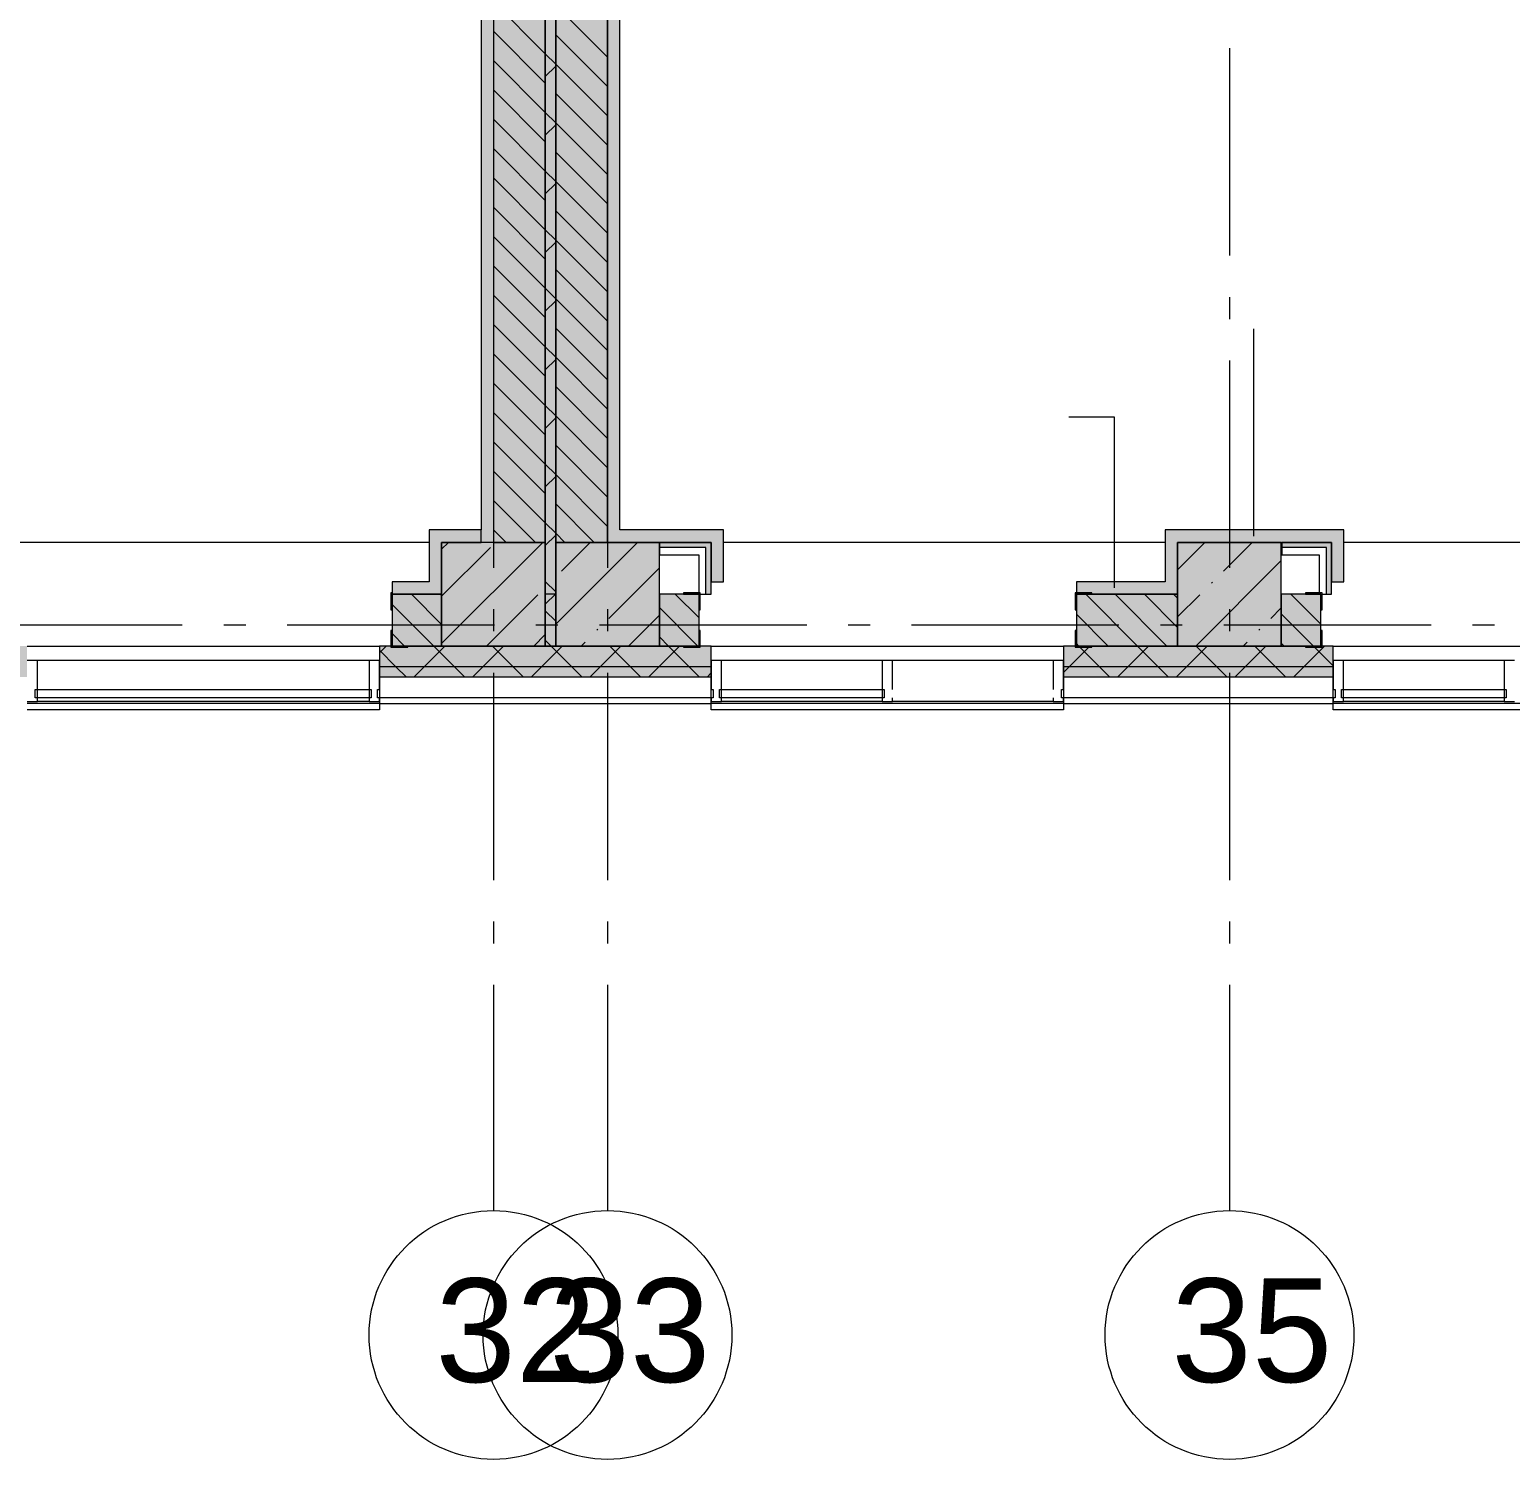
# Model space of a CAD drawing. Header units: millimetres. Extents: x -537608 to 253996, y -217170 to 186033.
# Drawn here: x -323064 to -315921, y -158823 to -151927 of the extents above; entities that cross this region are included whole.
import ezdxf

# ---------------------------------------------------------------- set-up
doc = ezdxf.new("R2010")
doc.units = ezdxf.units.MM
doc.layers.add('PDF _Геометрия', color=7, linetype='Continuous')
doc.layers.add('PDF _Текст', color=7, linetype='Continuous')
doc.layers.add('PDF _Сплошная заливка', color=7, linetype='Continuous', true_color=0xffffff)
doc.styles.add('PDF ArialMT', font='arial.ttf')

msp = doc.modelspace()

# ---------------------------------------------------------------- hatches: boundary and pattern name
at = {"layer": 'PDF _Сплошная заливка', "transparency": 33554559}
for points in [[(-320826.1865, -154399.6335), (-320576.1854, -154399.6335), (-320576.1854, -147399.6327), (-320826.1865, -147399.6327), (-320826.1865, -153981.084)], [(-320276.184, -154399.6335), (-320276.184, -147399.6327), (-320526.1851, -147399.6327), (-320526.1851, -154399.6335), (-320429.9997, -154399.6335)], [(-321076.1876, -154899.6335), (-320576.1854, -154899.6335), (-320576.1854, -154399.6335), (-321076.1876, -154399.6335), (-321076.1876, -154694.3235)], [(-320429.9997, -154899.6335), (-320026.1872, -154899.6335), (-320026.1872, -154399.6335), (-320526.1851, -154399.6335), (-320526.1851, -154899.6335)], [(-317526.1848, -154899.6335), (-317026.1826, -154899.6335), (-317026.1826, -154399.6335), (-317526.1848, -154399.6335), (-317526.1848, -154649.6346)]]:
    msp.add_hatch(color=256, dxfattribs=at).paths.add_polyline_path(points)
at = {"layer": 'PDF _Сплошная заливка', "true_color": 0xff7d7d, "transparency": 33554559}
for points in [[(-320276.184, -154339.6349), (-320216.1855, -154339.6349), (-320216.1855, -147519.6319), (-320276.184, -147519.6319), (-320276.184, -153981.084)], [(-320886.185, -154399.6335), (-320886.185, -154339.6349), (-321136.1861, -154339.6349), (-321136.1861, -154399.6335), (-321076.1876, -154399.6335)], [(-316783.902, -154399.6335), (-316783.902, -154339.6349), (-317586.1833, -154339.6349), (-317586.1833, -154399.6335), (-317056.9225, -154399.6335)], [(-317586.1833, -154649.6346), (-317586.1833, -154589.6339), (-318014.7376, -154589.6339), (-318014.7376, -154649.6346), (-317900.1918, -154649.6346)]]:
    msp.add_hatch(color=11, dxfattribs=at).paths.add_polyline_path(points)
at = {"layer": 'PDF _Сплошная заливка', "true_color": 0x77b143, "transparency": 33554559}
for points in [[(-319801.1863, -154424.6336), (-319776.1861, -154424.6336), (-319776.1861, -154399.6335), (-320026.1872, -154399.6335), (-320026.1872, -154424.6336)], [(-316808.9021, -154424.6336), (-316783.902, -154424.6336), (-316783.902, -154399.6335), (-317023.9004, -154399.6335), (-317023.9004, -154424.6336)]]:
    msp.add_hatch(color=75, dxfattribs=at).paths.add_polyline_path(points)
at = {"layer": 'PDF _Сплошная заливка', "true_color": 0xff7d7d, "transparency": 33554559}
h = msp.add_hatch(color=11, dxfattribs=at)
h.paths.add_polyline_path([(-321136.1861, -154649.6346), (-321136.1861, -154589.6339), (-321314.7393, -154589.6339), (-321314.7393, -154649.6346), (-321273.2691, -154649.6346)], flags=0)
h.paths.add_polyline_path([(-323134.7396, -154649.6346), (-323134.7396, -154589.6339), (-324314.7397, -154589.6339), (-324314.7397, -154649.6346), (-323803.077, -154649.6346)], flags=0)
h.paths.add_polyline_path([(-326134.7399, -154649.6346), (-326134.7399, -154589.6339), (-326356.1885, -154589.6339), (-326356.1885, -154649.6346), (-326332.885, -154649.6346)], flags=0)
at = {"layer": 'PDF _Сплошная заливка', "transparency": 33554559}
h = msp.add_hatch(color=256, dxfattribs=at)
h.paths.add_polyline_path([(-305672.7867, -154899.6335), (-305426.1786, -154899.6335), (-305426.1786, -154649.6346), (-306014.7318, -154649.6346), (-306014.7318, -154899.6335)], flags=0)
h.paths.add_polyline_path([(-307836.179, -154899.6335), (-307836.179, -154649.6346), (-308026.1815, -154649.6346), (-308026.1815, -154899.6335)], flags=0)
h.paths.add_polyline_path([(-311026.1819, -154899.6335), (-310834.7368, -154899.6335), (-310834.7368, -154649.6346), (-311026.1819, -154649.6346), (-311026.1819, -154694.3235)], flags=0)
h.paths.add_polyline_path([(-308624.2293, -154899.6335), (-308526.1794, -154899.6335), (-308526.1794, -154649.6346), (-309014.7322, -154649.6346), (-309014.7322, -154899.6335)], flags=0)
h.paths.add_polyline_path([(-311997.3066, -154899.6335), (-311526.1841, -154899.6335), (-311526.1841, -154649.6346), (-312014.7369, -154649.6346), (-312014.7369, -154899.6335)], flags=0)
h.paths.add_polyline_path([(-313834.7372, -154899.6335), (-313834.7372, -154649.6346), (-315014.7372, -154649.6346), (-315014.7372, -154899.6335), (-314527.1145, -154899.6335)], flags=0)
h.paths.add_polyline_path([(-317526.1848, -154899.6335), (-317526.1848, -154649.6346), (-318014.7376, -154649.6346), (-318014.7376, -154899.6335), (-317900.1918, -154899.6335)], flags=0)
h.paths.add_polyline_path([(-317026.1826, -154899.6335), (-316834.7375, -154899.6335), (-316834.7375, -154649.6346), (-317026.1826, -154649.6346), (-317026.1826, -154694.3235)], flags=0)
h.paths.add_polyline_path([(-321076.1876, -154899.6335), (-321076.1876, -154649.6346), (-321314.7393, -154649.6346), (-321314.7393, -154899.6335), (-321273.2691, -154899.6335)], flags=0)
h.paths.add_polyline_path([(-319834.7379, -154899.6335), (-319834.7379, -154649.6346), (-320026.1872, -154649.6346), (-320026.1872, -154899.6335)], flags=0)
h.paths.add_polyline_path([(-320526.1851, -154899.6335), (-320526.1851, -154649.6346), (-320576.1854, -154649.6346), (-320576.1854, -154899.6335)], flags=0)
h.paths.add_polyline_path([(-324314.7397, -154899.6335), (-323134.7396, -154899.6335), (-323134.7396, -154649.6346), (-324314.7397, -154649.6346), (-324314.7397, -154694.3235)], flags=0)
h.paths.add_polyline_path([(-327076.1883, -154899.6335), (-327076.1883, -154649.6346), (-327314.74, -154649.6346), (-327314.74, -154899.6335), (-327176.1543, -154899.6335)], flags=0)
h.paths.add_polyline_path([(-326576.186, -154899.6335), (-326134.7399, -154899.6335), (-326134.7399, -154649.6346), (-326576.186, -154649.6346), (-326576.186, -154694.3235)], flags=0)
h.paths.add_polyline_path([(-329576.1907, -154899.6335), (-329134.7403, -154899.6335), (-329134.7403, -154649.6346), (-329576.1907, -154649.6346), (-329576.1907, -154694.3235)], flags=0)
h.paths.add_polyline_path([(-332235.7745, -154899.6335), (-332134.7406, -154899.6335), (-332134.7406, -154649.6346), (-333314.7407, -154649.6346), (-333314.7407, -154899.6335), (-333079.0438, -154899.6335)], flags=0)
h.paths.add_polyline_path([(-330314.7403, -154899.6335), (-330076.1887, -154899.6335), (-330076.1887, -154649.6346), (-330314.7403, -154649.6346), (-330314.7403, -154694.3235)], flags=0)
h.paths.add_polyline_path([(-335134.7453, -154899.6335), (-335134.7453, -154649.6346), (-335576.1957, -154649.6346), (-335576.1957, -154899.6335)], flags=0)
h.paths.add_polyline_path([(-336076.1894, -154899.6335), (-336076.1894, -154649.6346), (-336314.7453, -154649.6346), (-336314.7453, -154899.6335)], flags=0)
h.paths.add_polyline_path([(-339076.194, -154899.6335), (-339076.194, -154649.6346), (-339314.75, -154649.6346), (-339314.75, -154899.6335)], flags=0)
h.paths.add_polyline_path([(-338576.1918, -154899.6335), (-338134.7413, -154899.6335), (-338138.6597, -154649.6346), (-338576.1918, -154649.6346), (-338576.1918, -154694.3235)], flags=0)
h.paths.add_polyline_path([(-341134.746, -154899.6335), (-341134.746, -154649.6346), (-342314.746, -154649.6346), (-342314.746, -154899.6335), (-341511.737, -154899.6335)], flags=0)
h.paths.add_polyline_path([(-344134.7507, -154899.6335), (-344134.7507, -154649.6346), (-344576.1925, -154649.6346), (-344576.1925, -154899.6335)], flags=0)
h.paths.add_polyline_path([(-345314.7507, -154899.6335), (-345076.1948, -154899.6335), (-345076.1948, -154649.6346), (-345314.7507, -154649.6346), (-345314.7507, -154694.3235)], flags=0)
h.paths.add_polyline_path([(-348313.6962, -154899.6335), (-348276.2003, -154899.6335), (-348276.2003, -154649.6346), (-348313.6962, -154649.6346), (-348313.6962, -154694.3235)], flags=0)
h.paths.add_polyline_path([(-347576.1972, -154899.6335), (-347134.7467, -154899.6335), (-347134.7467, -154649.6346), (-347576.1972, -154649.6346), (-347576.1972, -154694.3235)], flags=0)
h.paths.add_polyline_path([(-348076.1994, -154899.6335), (-348076.1994, -154649.6346), (-348241.1932, -154649.6346), (-348241.1932, -154899.6335)], flags=0)
h.paths.add_polyline_path([(-349313.7005, -154899.6335), (-349313.7005, -154649.6346), (-352226.2005, -154649.6346), (-352226.2005, -154899.6335), (-349944.4302, -154899.6335)], flags=0)
h = msp.add_hatch(color=256, dxfattribs=at)
h.paths.add_polyline_path([(-306076.1815, -154999.634), (-305426.1786, -154999.634), (-305426.1786, -154899.6335), (-306076.1815, -154899.6335)], flags=0)
h.paths.add_polyline_path([(-308624.2293, -154999.634), (-307776.1804, -154999.634), (-307776.1804, -154899.6335), (-309076.1819, -154899.6335), (-309076.1819, -154999.634)], flags=0)
h.paths.add_polyline_path([(-313776.1811, -154999.634), (-313776.1811, -154899.6335), (-315076.1826, -154899.6335), (-315076.1826, -154999.634), (-314527.1145, -154999.634)], flags=0)
h.paths.add_polyline_path([(-310776.1808, -154999.634), (-310776.1808, -154899.6335), (-312076.1822, -154899.6335), (-312076.1822, -154999.634), (-311154.0372, -154999.634)], flags=0)
h.paths.add_polyline_path([(-316776.1858, -154999.634), (-316776.1858, -154899.6335), (-318076.1829, -154899.6335), (-318076.1829, -154999.634), (-317056.9225, -154999.634)], flags=0)
h.paths.add_polyline_path([(-319776.1861, -154999.634), (-319776.1861, -154899.6335), (-321376.1846, -154899.6335), (-321376.1846, -154999.634), (-320429.9997, -154999.634)], flags=0)
h.paths.add_polyline_path([(-323076.1878, -154999.634), (-323076.1878, -154899.6335), (-324376.1892, -154899.6335), (-324376.1892, -154999.634), (-323803.077, -154999.634)], flags=0)
h.paths.add_polyline_path([(-326332.885, -154999.634), (-326076.1882, -154999.634), (-326076.1882, -154899.6335), (-327376.1896, -154899.6335), (-327376.1896, -154999.634), (-327176.1543, -154999.634)], flags=0)
h.paths.add_polyline_path([(-329076.1885, -154999.634), (-329076.1885, -154899.6335), (-330376.19, -154899.6335), (-330376.19, -154999.634), (-329705.9622, -154999.634)], flags=0)
h.paths.add_polyline_path([(-333079.0438, -154999.634), (-332076.1889, -154999.634), (-332076.1889, -154899.6335), (-333376.1946, -154899.6335), (-333376.1946, -154999.634)], flags=0)
h.paths.add_polyline_path([(-335076.1935, -154999.634), (-335076.1935, -154899.6335), (-336376.1907, -154899.6335), (-336376.1907, -154999.634), (-335608.8518, -154999.634)], flags=0)
h.paths.add_polyline_path([(-338138.6597, -154999.634), (-338076.1896, -154999.634), (-338076.1896, -154899.6335), (-339376.1953, -154899.6335), (-339376.1953, -154999.634), (-338981.929, -154999.634)], flags=0)
h.paths.add_polyline_path([(-341511.737, -154999.634), (-341076.1943, -154999.634), (-341076.1943, -154899.6335), (-342376.1914, -154899.6335), (-342376.1914, -154999.634), (-342355.0063, -154999.634)], flags=0)
h.paths.add_polyline_path([(-344884.8143, -154999.634), (-344076.1989, -154999.634), (-344076.1989, -154899.6335), (-345376.1961, -154899.6335), (-345376.1961, -154999.634), (-345306.449, -154999.634)], flags=0)
h.paths.add_polyline_path([(-347414.6222, -154999.634), (-347076.195, -154999.634), (-347076.195, -154899.6335), (-348376.2007, -154899.6335), (-348376.2007, -154999.634), (-348257.8915, -154999.634)], flags=0)
h.paths.add_polyline_path([(-349944.4302, -154999.634), (-349251.196, -154999.634), (-349251.196, -154899.6335), (-356426.2019, -154899.6335), (-356426.2019, -154999.634), (-351630.9688, -154999.634)], flags=0)
h = msp.add_hatch(color=256, dxfattribs=at)
h.paths.add_polyline_path([(-306076.1815, -155049.6342), (-305326.1782, -155049.6342), (-305326.1782, -154999.634), (-306076.1815, -154999.634)], flags=0)
h.paths.add_polyline_path([(-308624.2293, -155049.6342), (-307776.1804, -155049.6342), (-307776.1804, -154999.634), (-309076.1819, -154999.634), (-309076.1819, -155049.6342)], flags=0)
h.paths.add_polyline_path([(-312076.1822, -155049.6342), (-310776.1808, -155049.6342), (-310776.1808, -154999.634), (-312076.1822, -154999.634)], flags=0)
h.paths.add_polyline_path([(-316776.1858, -155049.6342), (-316776.1858, -154999.634), (-318076.1829, -154999.634), (-318076.1829, -155049.6342), (-317056.9225, -155049.6342)], flags=0)
h.paths.add_polyline_path([(-313776.1811, -155049.6342), (-313776.1811, -154999.634), (-315076.1826, -154999.634), (-315076.1826, -155049.6342), (-314527.1145, -155049.6342)], flags=0)
h.paths.add_polyline_path([(-320429.9997, -155049.6342), (-319776.1861, -155049.6342), (-319776.1861, -154999.634), (-321376.1846, -154999.634), (-321376.1846, -155049.6342), (-321273.2691, -155049.6342)], flags=0)
h.paths.add_polyline_path([(-323076.1878, -155049.6342), (-323076.1878, -154999.634), (-324376.1892, -154999.634), (-324376.1892, -155049.6342), (-323803.077, -155049.6342)], flags=0)
h.paths.add_polyline_path([(-326332.885, -155049.6342), (-326076.1882, -155049.6342), (-326076.1882, -154999.634), (-327376.1896, -154999.634), (-327376.1896, -155049.6342), (-327176.1543, -155049.6342)], flags=0)
h.paths.add_polyline_path([(-330376.19, -155049.6342), (-329076.1885, -155049.6342), (-329076.1885, -154999.634), (-330376.19, -154999.634)], flags=0)
h.paths.add_polyline_path([(-332235.7745, -155049.6342), (-332076.1889, -155049.6342), (-332076.1889, -154999.634), (-333376.1946, -154999.634), (-333376.1946, -155049.6342), (-333079.0438, -155049.6342)], flags=0)
h.paths.add_polyline_path([(-335076.1935, -155049.6342), (-335076.1935, -154999.634), (-336376.1907, -154999.634), (-336376.1907, -155049.6342), (-335608.8518, -155049.6342)], flags=0)
h.paths.add_polyline_path([(-338138.6597, -155049.6342), (-338076.1896, -155049.6342), (-338076.1896, -154999.634), (-339376.1953, -154999.634), (-339376.1953, -155049.6342), (-338981.929, -155049.6342)], flags=0)
h.paths.add_polyline_path([(-341511.737, -155049.6342), (-341076.1943, -155049.6342), (-341076.1943, -154999.634), (-342376.1914, -154999.634), (-342376.1914, -155049.6342), (-342355.0063, -155049.6342)], flags=0)
h.paths.add_polyline_path([(-347414.6222, -155049.6342), (-347076.195, -155049.6342), (-347076.195, -154999.634), (-348376.2007, -154999.634), (-348376.2007, -155049.6342), (-348257.8915, -155049.6342)], flags=0)
h.paths.add_polyline_path([(-345376.1961, -155049.6342), (-344076.1989, -155049.6342), (-344076.1989, -154999.634), (-345376.1961, -154999.634)], flags=0)
h.paths.add_polyline_path([(-349944.4302, -155049.6342), (-349251.196, -155049.6342), (-349251.196, -154999.634), (-356426.2019, -154999.634), (-356426.2019, -155049.6342), (-351630.9688, -155049.6342)], flags=0)

# ---------------------------------------------------------------- linework, layer by layer
at = {"layer": 'PDF _Геометрия', "lineweight": 9}
for p, q in [((-320826.1865, -147409.6331), (-320826.1865, -154399.6335)), ((-320826.1865, -147409.6331), (-320826.1865, -154399.6335)), ((-320576.1854, -154399.6335), (-320576.1854, -147399.6327)), ((-320576.1854, -147399.6327), (-320576.1854, -154899.6335)), ((-320526.1851, -154899.6335), (-320526.1851, -147399.6327)), ((-320526.1851, -147399.6327), (-320526.1851, -154399.6335)), ((-320886.185, -147469.6317), (-320886.185, -154339.6349)), ((-320276.184, -154339.6349), (-320276.184, -147519.6319)), ((-320276.184, -147519.6319), (-320276.184, -154339.6349)), ((-320216.1855, -154339.6349), (-320216.1855, -147579.6326)), ((-320576.1854, -152043.0845), (-320826.1865, -151793.0856)), ((-320276.184, -152060.2436), (-320526.1851, -151810.2425)), ((-320576.1854, -152184.5057), (-320826.1865, -151934.5068)), ((-320276.184, -152201.6648), (-320526.1851, -151951.6636)), ((-320526.1851, -152093.0848), (-320576.1854, -152043.0845)), ((-320576.1854, -152325.929), (-320826.1865, -152075.9279)), ((-320576.1854, -152152.7539), (-320526.1851, -152102.7537)), ((-320276.184, -152343.0859), (-320526.1851, -152093.0848)), ((-320576.1854, -152467.3501), (-320826.1865, -152217.349)), ((-320276.184, -152484.507), (-320526.1851, -152234.5059)), ((-320526.1851, -152375.9292), (-320576.1854, -152325.929)), ((-320576.1854, -152608.7712), (-320826.1865, -152358.7701)), ((-320576.1854, -152435.5962), (-320526.1851, -152385.596)), ((-320276.184, -152625.9282), (-320526.1851, -152375.9292)), ((-320576.1854, -152750.1924), (-320826.1865, -152500.1913)), ((-320276.184, -152767.3493), (-320526.1851, -152517.3504)), ((-320526.1851, -152658.7715), (-320576.1854, -152608.7712)), ((-320576.1854, -152891.6136), (-320826.1865, -152641.6146)), ((-320576.1854, -152718.4385), (-320526.1851, -152668.4383)), ((-320276.184, -152908.7704), (-320526.1851, -152658.7715)), ((-320576.1854, -153033.0347), (-320826.1865, -152783.0357)), ((-320276.184, -153050.1916), (-320526.1851, -152800.1926)), ((-320526.1851, -152941.6138), (-320576.1854, -152891.6136)), ((-320576.1854, -153174.4558), (-320826.1865, -152924.4568)), ((-320576.1854, -153001.2807), (-320526.1851, -152951.2827)), ((-320276.184, -153191.6149), (-320526.1851, -152941.6138)), ((-320576.1854, -153315.8769), (-320826.1865, -153065.878)), ((-320276.184, -153333.036), (-320526.1851, -153083.0349)), ((-320576.1854, -153457.3003), (-320826.1865, -153207.2992)), ((-320526.1851, -153224.456), (-320576.1854, -153174.4558)), ((-320576.1854, -153284.1252), (-320526.1851, -153234.125)), ((-320276.184, -153474.4572), (-320526.1851, -153224.456)), ((-320576.1854, -153598.7214), (-320826.1865, -153348.7203)), ((-320276.184, -153615.8783), (-320526.1851, -153365.8772)), ((-317158.5807, -154369.6342), (-317158.5807, -153369.6341)), ((-320576.1854, -153740.1425), (-320826.1865, -153490.1414)), ((-320526.1851, -153507.3005), (-320576.1854, -153457.3003)), ((-320576.1854, -153566.9674), (-320526.1851, -153516.9672)), ((-320276.184, -153757.2994), (-320526.1851, -153507.3005)), ((-320576.1854, -153881.5636), (-320826.1865, -153631.5626)), ((-320276.184, -153898.7206), (-320526.1851, -153648.7216)), ((-320576.1854, -154022.9848), (-320826.1865, -153772.9859)), ((-320526.1851, -153790.1427), (-320576.1854, -153740.1425)), ((-320576.1854, -153849.8098), (-320526.1851, -153799.8095)), ((-320276.184, -154040.1417), (-320526.1851, -153790.1427)), ((-317830.2552, -153795.4778), (-318051.6909, -153795.4778)), ((-317830.2552, -154619.6353), (-317830.2552, -153795.4778)), ((-320576.1854, -154164.406), (-320826.1865, -153914.407)), ((-320276.184, -154181.5628), (-320526.1851, -153931.5639)), ((-320576.1854, -154305.8271), (-320826.1865, -154055.8281)), ((-320526.1851, -154072.9851), (-320576.1854, -154022.9848)), ((-320576.1854, -154132.652), (-320526.1851, -154082.6539)), ((-320276.184, -154322.9861), (-320526.1851, -154072.9851)), ((-320623.8001, -154399.6335), (-320826.1865, -154197.2493)), ((-320340.9578, -154399.6335), (-320526.1851, -154214.4062)), ((-320886.185, -154339.6349), (-321136.1861, -154339.6349)), ((-321136.1861, -154339.6349), (-321136.1861, -154399.6335)), ((-320886.185, -154399.6335), (-320886.185, -154339.6349)), ((-320765.2234, -154399.6335), (-320826.1865, -154338.6705)), ((-320526.1851, -154355.8273), (-320576.1854, -154305.8271)), ((-320276.184, -154399.6335), (-320276.184, -154339.6349)), ((-320276.184, -154339.6349), (-320276.184, -154399.6335)), ((-319776.1861, -154339.6349), (-320216.1855, -154339.6349)), ((-319716.1876, -154339.6349), (-319776.1861, -154339.6349)), ((-319716.1876, -154589.6339), (-319716.1876, -154339.6349)), ((-316783.902, -154339.6349), (-317586.1833, -154339.6349)), ((-317586.1833, -154339.6349), (-317586.1833, -154399.6335)), ((-316723.8991, -154339.6349), (-316783.902, -154339.6349)), ((-316723.8991, -154589.6339), (-316723.8991, -154339.6349)), ((-321136.1861, -154399.6335), (-321136.1861, -154589.6339)), ((-321076.1876, -154431.9472), (-321043.8717, -154399.6335)), ((-321076.1876, -154888.1454), (-320587.6735, -154399.6335)), ((-320576.1854, -154399.6335), (-321076.1876, -154399.6335)), ((-321076.1876, -154399.6335), (-321076.1876, -154649.6346)), ((-321076.1876, -154649.6346), (-321076.1876, -154399.6335)), ((-321076.1876, -154399.6335), (-320886.185, -154399.6335)), ((-320826.1865, -154399.6335), (-320886.185, -154399.6335)), ((-320826.1865, -154399.6335), (-320576.1854, -154399.6335)), ((-320576.1854, -154415.4965), (-320526.1851, -154365.4963)), ((-320576.1854, -154649.6346), (-320576.1854, -154399.6335)), ((-320482.3812, -154399.6335), (-320526.1851, -154355.8273)), ((-320526.1851, -154794.3411), (-320131.4797, -154399.6335)), ((-320026.1872, -154399.6335), (-320526.1851, -154399.6335)), ((-320526.1851, -154399.6335), (-320526.1851, -154649.6346)), ((-320526.1851, -154399.6335), (-320276.184, -154399.6335)), ((-320498.6316, -154538.6907), (-320359.5766, -154399.6335)), ((-320276.184, -154399.6335), (-319776.1861, -154399.6335)), ((-320026.1872, -154649.6346), (-320026.1872, -154399.6335)), ((-319776.1861, -154399.6335), (-320026.1872, -154399.6335)), ((-320026.1872, -154399.6335), (-320026.1872, -154424.6336)), ((-319776.1861, -154399.6335), (-319776.1861, -154589.6339)), ((-319776.1861, -154424.6336), (-319776.1861, -154399.6335)), ((-317586.1833, -154399.6335), (-317586.1833, -154589.6339)), ((-317526.1848, -154531.5235), (-317394.2948, -154399.6335)), ((-317026.1826, -154399.6335), (-317526.1848, -154399.6335)), ((-317526.1848, -154399.6335), (-317526.1848, -154649.6346)), ((-317526.1848, -154649.6346), (-317526.1848, -154399.6335)), ((-317526.1848, -154399.6335), (-316783.902, -154399.6335)), ((-317305.2529, -154538.6907), (-317166.1978, -154399.6335)), ((-317026.1826, -154649.6346), (-317026.1826, -154399.6335)), ((-316783.902, -154399.6335), (-317023.9004, -154399.6335)), ((-317023.9004, -154399.6335), (-317023.9004, -154424.6336)), ((-316783.902, -154399.6335), (-316783.902, -154589.6339)), ((-316783.902, -154424.6336), (-316783.902, -154399.6335)), ((-321076.1876, -154660.0462), (-320840.7792, -154424.6401)), ((-320026.1872, -154424.6336), (-320026.1872, -154459.6342)), ((-319801.1863, -154424.6336), (-320026.1872, -154424.6336)), ((-320026.1872, -154459.6342), (-319836.1847, -154459.6342)), ((-319836.1847, -154459.6342), (-319836.1847, -154649.6346)), ((-319801.1863, -154459.6342), (-319801.1863, -154424.6336)), ((-319801.1863, -154649.6346), (-319801.1863, -154459.6342)), ((-319776.1861, -154459.6342), (-319776.1861, -154424.6336)), ((-319776.1861, -154649.6346), (-319776.1861, -154459.6342)), ((-317438.0988, -154899.6335), (-317026.1826, -154487.7216)), ((-317023.9004, -154424.6336), (-317023.9004, -154459.6342)), ((-316808.9021, -154424.6336), (-317023.9004, -154424.6336)), ((-317023.9004, -154459.6342), (-316843.9005, -154459.6342)), ((-316843.9005, -154459.6342), (-316843.9005, -154649.6346)), ((-316808.9021, -154459.6342), (-316808.9021, -154424.6336)), ((-316808.9021, -154649.6346), (-316808.9021, -154459.6342)), ((-316783.902, -154459.6342), (-316783.902, -154424.6336)), ((-316783.902, -154649.6346), (-316783.902, -154459.6342)), ((-320270.5347, -154766.7898), (-320026.1872, -154522.4401)), ((-321136.1861, -154589.6339), (-321314.7393, -154589.6339)), ((-321314.7393, -154589.6339), (-321314.7393, -154643.6343)), ((-320526.1851, -154638.6718), (-320576.1854, -154588.6715)), ((-319776.1861, -154589.6339), (-319716.1876, -154589.6339)), ((-317586.1833, -154589.6339), (-318014.7376, -154589.6339)), ((-318014.7376, -154589.6339), (-318014.7376, -154649.6346)), ((-317362.276, -154595.7139), (-317357.5352, -154590.973)), ((-316783.902, -154589.6339), (-316723.8991, -154589.6339)), ((-321314.7393, -154643.6343), (-321314.7393, -154649.6346)), ((-321136.1861, -154649.6346), (-321314.7393, -154649.6346)), ((-321314.7393, -154649.6346), (-321314.7393, -154899.6335)), ((-321314.7393, -154649.6346), (-321136.1861, -154649.6346)), ((-321113.7524, -154899.6335), (-321314.7393, -154698.6466)), ((-321076.1876, -154795.7772), (-321222.3301, -154649.6346)), ((-321076.1876, -154649.6346), (-321136.1861, -154649.6346)), ((-321136.1861, -154649.6346), (-321076.1876, -154649.6346)), ((-321076.1876, -154654.356), (-321080.9068, -154649.6346)), ((-321076.1876, -154899.6335), (-321076.1876, -154649.6346)), ((-321076.1876, -154649.6346), (-321076.1876, -154899.6335)), ((-320859.5788, -154899.6335), (-320612.6823, -154652.7392)), ((-320576.1854, -154698.3387), (-320526.1851, -154648.3385)), ((-320526.1851, -154649.6346), (-320576.1854, -154649.6346)), ((-320576.1854, -154649.6346), (-320576.1854, -154899.6335)), ((-320576.1854, -154899.6335), (-320576.1854, -154649.6346)), ((-320526.1851, -154899.6335), (-320526.1851, -154649.6346)), ((-320526.1851, -154649.6346), (-320526.1851, -154899.6335)), ((-319834.7379, -154649.6346), (-320026.1872, -154649.6346)), ((-320026.1872, -154649.6346), (-320026.1872, -154899.6335)), ((-320026.1872, -154899.6335), (-320026.1872, -154649.6346)), ((-319834.7379, -154764.4323), (-319949.5377, -154649.6346)), ((-319836.1847, -154649.6346), (-319801.1863, -154649.6346)), ((-319834.7379, -154899.6335), (-319834.7379, -154649.6346)), ((-319801.1863, -154649.6346), (-319776.1861, -154649.6346)), ((-317586.1833, -154649.6346), (-318014.7376, -154649.6346)), ((-318014.7376, -154649.6346), (-318014.7376, -154899.6335)), ((-318014.7376, -154649.6346), (-317586.1833, -154649.6346)), ((-317719.6364, -154899.6335), (-317969.6375, -154649.6346)), ((-317578.2174, -154899.6335), (-317828.2142, -154649.6346)), ((-317526.1848, -154810.2428), (-317686.7952, -154649.6346)), ((-317526.1848, -154649.6346), (-317586.1833, -154649.6346)), ((-317586.1833, -154649.6346), (-317526.1848, -154649.6346)), ((-317526.1848, -154668.8217), (-317545.3719, -154649.6346)), ((-317526.1848, -154899.6335), (-317526.1848, -154649.6346)), ((-317526.1848, -154649.6346), (-317526.1848, -154899.6335)), ((-317526.1848, -154759.6226), (-317419.3035, -154652.7392)), ((-316834.7375, -154649.6346), (-317026.1826, -154649.6346)), ((-317026.1826, -154649.6346), (-317026.1826, -154899.6335)), ((-317026.1826, -154899.6335), (-317026.1826, -154649.6346)), ((-316834.7375, -154794.5844), (-316979.6873, -154649.6346)), ((-316843.9005, -154649.6346), (-316808.9021, -154649.6346)), ((-316834.7375, -154653.1633), (-316838.2641, -154649.6346)), ((-316834.7375, -154899.6335), (-316834.7375, -154649.6346)), ((-316808.9021, -154649.6346), (-316783.902, -154649.6346)), ((-320526.1851, -154780.0929), (-320576.1854, -154730.0927)), ((-320175.2793, -154899.6335), (-320026.1872, -154750.5393)), ((-319840.96, -154899.6335), (-320026.1872, -154714.4063)), ((-317861.0597, -154899.6335), (-318014.7376, -154745.9556)), ((-317077.1516, -154766.7898), (-317026.1826, -154715.8207)), ((-316871.1096, -154899.6335), (-317026.1826, -154744.5583)), ((-321255.1713, -154899.6335), (-321314.7393, -154840.0677)), ((-320631.4776, -154899.6335), (-320576.1854, -154844.3414)), ((-320327.5579, -154823.813), (-320322.8171, -154819.0721)), ((-317134.1791, -154823.813), (-317129.4383, -154819.0721)), ((-321376.1846, -154932.6534), (-321343.1669, -154899.6335)), ((-319776.1861, -154899.6335), (-321376.1846, -154899.6335)), ((-321376.1846, -154899.6335), (-321376.1846, -154999.634)), ((-321296.5941, -154999.634), (-321376.1846, -154920.0414)), ((-321314.7393, -154899.6335), (-321076.1876, -154899.6335)), ((-321160.3251, -154999.634), (-321060.3246, -154899.6335)), ((-321013.7519, -154999.634), (-321113.7524, -154899.6335)), ((-321076.1876, -154899.6335), (-320576.1854, -154899.6335)), ((-320877.4828, -154999.634), (-320777.4823, -154899.6335)), ((-320730.9096, -154999.634), (-320830.9057, -154899.6335)), ((-320594.6405, -154999.634), (-320494.6401, -154899.6335)), ((-320548.0635, -154899.6335), (-320576.1854, -154871.5138)), ((-320576.1854, -154871.5138), (-320548.0635, -154899.6335)), ((-320576.1854, -154899.6335), (-320526.1851, -154899.6335)), ((-320576.1854, -154899.6335), (-320526.1851, -154899.6335)), ((-320448.0631, -154999.634), (-320548.0635, -154899.6335)), ((-320526.1851, -154899.6335), (-320026.1872, -154899.6335)), ((-320403.3806, -154899.6335), (-320384.581, -154880.8383)), ((-320311.7939, -154999.634), (-320211.7977, -154899.6335)), ((-320165.2207, -154999.634), (-320265.2212, -154899.6335)), ((-320028.9517, -154999.634), (-319928.9512, -154899.6335)), ((-319982.3789, -154899.6335), (-320026.1872, -154855.8274)), ((-320026.1872, -154899.6335), (-319834.7379, -154899.6335)), ((-319882.3785, -154999.634), (-319982.3789, -154899.6335)), ((-319776.1861, -154999.634), (-319776.1861, -154899.6335)), ((-316776.1858, -154899.6335), (-318076.1829, -154899.6335)), ((-318076.1829, -154899.6335), (-318076.1829, -154999.634)), ((-318049.0514, -154999.634), (-317949.0553, -154899.6335)), ((-318002.4787, -154899.6335), (-318014.7376, -154887.3768)), ((-318014.7376, -154899.6335), (-317526.1848, -154899.6335)), ((-317902.4782, -154999.634), (-318002.4787, -154899.6335)), ((-317766.2091, -154999.634), (-317666.2087, -154899.6335)), ((-317619.6359, -154999.634), (-317719.6364, -154899.6335)), ((-317526.1848, -154899.6335), (-317026.1826, -154899.6335)), ((-317483.3668, -154999.634), (-317383.3664, -154899.6335)), ((-317336.7937, -154999.634), (-317436.7941, -154899.6335)), ((-317209.9976, -154899.6335), (-317191.2022, -154880.8383)), ((-317200.5245, -154999.634), (-317100.5241, -154899.6335)), ((-317053.9514, -154999.634), (-317153.9518, -154899.6335)), ((-317012.5286, -154899.6335), (-317026.1826, -154885.9795)), ((-317026.1826, -154899.6335), (-316834.7375, -154899.6335)), ((-316917.6823, -154999.634), (-316817.6819, -154899.6335)), ((-316776.1858, -154994.5573), (-316871.1096, -154899.6335)), ((-316776.1858, -154999.634), (-316776.1858, -154899.6335)), ((-323026.1876, -154969.6347), (-323076.1878, -154969.6347)), ((-323026.1876, -155109.6349), (-323026.1876, -154969.6347)), ((-321426.1849, -154969.6347), (-323026.1876, -154969.6347)), ((-321376.1846, -154969.6347), (-321426.1849, -154969.6347)), ((-321426.1849, -154969.6347), (-321426.1849, -155109.6349)), ((-321376.1846, -155109.6349), (-321376.1846, -154969.6347)), ((-319726.1859, -154969.6347), (-319776.1861, -154969.6347)), ((-319776.1861, -154969.6347), (-319776.1861, -155109.6349)), ((-318951.1868, -154969.6347), (-319726.1859, -154969.6347)), ((-319726.1859, -155109.6349), (-319726.1859, -154969.6347)), ((-318901.1866, -154969.6347), (-318951.1868, -154969.6347)), ((-318951.1868, -154969.6347), (-318951.1868, -155109.6349)), ((-318126.1831, -154969.6347), (-318901.1866, -154969.6347)), ((-318901.1866, -155109.6349), (-318901.1866, -154969.6347)), ((-318076.1829, -154969.6347), (-318126.1831, -154969.6347)), ((-318126.1831, -154969.6347), (-318126.1831, -155109.6349)), ((-318076.1829, -155109.6349), (-318076.1829, -154969.6347)), ((-316726.1856, -154969.6347), (-316776.1858, -154969.6347)), ((-316776.1858, -154969.6347), (-316776.1858, -155109.6349)), ((-315951.1821, -154969.6347), (-316726.1856, -154969.6347)), ((-316726.1856, -155109.6349), (-316726.1856, -154969.6347)), ((-315901.1862, -154969.6347), (-315951.1821, -154969.6347)), ((-315951.1821, -154969.6347), (-315951.1821, -155109.6349)), ((-321376.1846, -154999.634), (-321376.1846, -155049.6342)), ((-319776.1861, -154999.634), (-321376.1846, -154999.634)), ((-321376.1846, -155049.6342), (-321376.1846, -155149.6346)), ((-319776.1861, -155049.6342), (-321376.1846, -155049.6342)), ((-321246.5939, -155049.6342), (-321296.5941, -154999.634)), ((-321210.3253, -155049.6342), (-321160.3251, -154999.634)), ((-320963.7517, -155049.6342), (-321013.7519, -154999.634)), ((-320927.483, -155049.6342), (-320877.4828, -154999.634)), ((-320680.9094, -155049.6342), (-320730.9096, -154999.634)), ((-320644.6407, -155049.6342), (-320594.6405, -154999.634)), ((-320398.0628, -155049.6342), (-320448.0631, -154999.634)), ((-320361.7941, -155049.6342), (-320311.7939, -154999.634)), ((-320115.2205, -155049.6342), (-320165.2207, -154999.634)), ((-320078.9519, -155049.6342), (-320028.9517, -154999.634)), ((-319832.3783, -155049.6342), (-319882.3785, -154999.634)), ((-319796.1096, -155049.6342), (-319776.1861, -155029.7108)), ((-319776.1861, -155049.6342), (-319776.1861, -154999.634)), ((-319776.1861, -155149.6346), (-319776.1861, -155049.6342)), ((-318076.1829, -155026.7655), (-318049.0514, -154999.634)), ((-318076.1829, -154999.634), (-318076.1829, -155049.6342)), ((-316776.1858, -154999.634), (-318076.1829, -154999.634)), ((-318076.1829, -155049.6342), (-318076.1829, -155149.6346)), ((-316776.1858, -155049.6342), (-318076.1829, -155049.6342)), ((-317852.478, -155049.6342), (-317902.4782, -154999.634)), ((-317816.2093, -155049.6342), (-317766.2091, -154999.634)), ((-317569.6357, -155049.6342), (-317619.6359, -154999.634)), ((-317533.3671, -155049.6342), (-317483.3668, -154999.634)), ((-317286.7935, -155049.6342), (-317336.7937, -154999.634)), ((-317250.5248, -155049.6342), (-317200.5245, -154999.634)), ((-317003.9512, -155049.6342), (-317053.9514, -154999.634)), ((-316967.6825, -155049.6342), (-316917.6823, -154999.634)), ((-316776.1858, -155049.6342), (-316776.1858, -154999.634)), ((-316776.1858, -155149.6346), (-316776.1858, -155049.6342)), ((-323036.1859, -155149.6346), (-323036.1859, -155109.6349)), ((-323036.1859, -155109.6349), (-323026.1876, -155109.6349)), ((-323026.1876, -155149.6346), (-323026.1876, -155109.6349)), ((-323026.1876, -155109.6349), (-321426.1849, -155109.6349)), ((-321426.1849, -155109.6349), (-321416.1865, -155109.6349)), ((-321426.1849, -155109.6349), (-321426.1849, -155149.6346)), ((-321416.1865, -155109.6349), (-321416.1865, -155149.6346)), ((-321386.1872, -155149.6346), (-321386.1872, -155109.6349)), ((-321386.1872, -155109.6349), (-321376.1846, -155109.6349)), ((-319776.1861, -155109.6349), (-319766.1835, -155109.6349)), ((-319766.1835, -155109.6349), (-319766.1835, -155149.6346)), ((-319736.1842, -155149.6346), (-319736.1842, -155109.6349)), ((-319736.1842, -155109.6349), (-319726.1859, -155109.6349)), ((-319726.1859, -155149.6346), (-319726.1859, -155109.6349)), ((-319726.1859, -155109.6349), (-318951.1868, -155109.6349)), ((-318951.1868, -155109.6349), (-318951.1868, -155149.6346)), ((-318951.1868, -155109.6349), (-318941.1841, -155109.6349)), ((-318941.1841, -155109.6349), (-318941.1841, -155149.6346)), ((-318086.1856, -155149.6346), (-318086.1856, -155109.6349)), ((-318086.1856, -155109.6349), (-318076.1829, -155109.6349)), ((-316776.1858, -155109.6349), (-316766.1831, -155109.6349)), ((-316766.1831, -155109.6349), (-316766.1831, -155149.6346)), ((-316736.1839, -155149.6346), (-316736.1839, -155109.6349)), ((-316736.1839, -155109.6349), (-316726.1856, -155109.6349)), ((-316726.1856, -155149.6346), (-316726.1856, -155109.6349)), ((-316726.1856, -155109.6349), (-315951.1821, -155109.6349)), ((-315951.1821, -155109.6349), (-315951.1821, -155149.6346)), ((-315951.1821, -155109.6349), (-315941.1838, -155109.6349)), ((-315941.1838, -155109.6349), (-315941.1838, -155149.6346)), ((-323076.1878, -155166.6344), (-323026.1876, -155166.6344)), ((-321376.1846, -155176.6348), (-323076.1878, -155176.6348)), ((-323026.1876, -155149.6346), (-323036.1859, -155149.6346)), ((-323026.1876, -155166.6344), (-323026.1876, -155149.6346)), ((-321426.1849, -155149.6346), (-323026.1876, -155149.6346)), ((-321426.1849, -155166.6344), (-323026.1876, -155166.6344)), ((-321416.1865, -155149.6346), (-321426.1849, -155149.6346)), ((-321426.1849, -155149.6346), (-321426.1849, -155166.6344)), ((-321426.1849, -155166.6344), (-321376.1846, -155166.6344)), ((-321376.1846, -155149.6346), (-321386.1872, -155149.6346)), ((-321376.1846, -155166.6344), (-321376.1846, -155149.6346)), ((-321376.1846, -155149.6346), (-321376.1846, -155176.6348)), ((-319776.1861, -155149.6346), (-321376.1846, -155149.6346)), ((-321376.1846, -155176.6348), (-319776.1861, -155176.6348)), ((-319766.1835, -155149.6346), (-319776.1861, -155149.6346)), ((-319776.1861, -155149.6346), (-319776.1861, -155166.6344)), ((-319776.1861, -155176.6348), (-319776.1861, -155149.6346)), ((-319776.1861, -155166.6344), (-319726.1859, -155166.6344)), ((-318076.1829, -155176.6348), (-319776.1861, -155176.6348)), ((-319726.1859, -155149.6346), (-319736.1842, -155149.6346)), ((-318951.1868, -155149.6346), (-319726.1859, -155149.6346)), ((-319726.1859, -155166.6344), (-319726.1859, -155149.6346)), ((-318951.1868, -155166.6344), (-319726.1859, -155166.6344)), ((-318941.1841, -155149.6346), (-318951.1868, -155149.6346)), ((-318951.1868, -155149.6346), (-318951.1868, -155166.6344)), ((-318951.1868, -155166.6344), (-318901.1866, -155166.6344)), ((-318901.1866, -155166.6344), (-318901.1866, -155149.6346)), ((-318126.1831, -155166.6344), (-318901.1866, -155166.6344)), ((-318126.1831, -155149.6346), (-318126.1831, -155166.6344)), ((-318126.1831, -155166.6344), (-318076.1829, -155166.6344)), ((-318076.1829, -155149.6346), (-318086.1856, -155149.6346)), ((-318076.1829, -155166.6344), (-318076.1829, -155149.6346)), ((-318076.1829, -155149.6346), (-318076.1829, -155176.6348)), ((-316776.1858, -155149.6346), (-318076.1829, -155149.6346)), ((-318076.1829, -155176.6348), (-316776.1858, -155176.6348)), ((-316766.1831, -155149.6346), (-316776.1858, -155149.6346)), ((-316776.1858, -155149.6346), (-316776.1858, -155166.6344)), ((-316776.1858, -155176.6348), (-316776.1858, -155149.6346)), ((-316776.1858, -155166.6344), (-316726.1856, -155166.6344)), ((-315076.1826, -155176.6348), (-316776.1858, -155176.6348)), ((-316726.1856, -155149.6346), (-316736.1839, -155149.6346)), ((-315951.1821, -155149.6346), (-316726.1856, -155149.6346)), ((-316726.1856, -155166.6344), (-316726.1856, -155149.6346)), ((-315951.1821, -155166.6344), (-316726.1856, -155166.6344)), ((-315941.1838, -155149.6346), (-315951.1821, -155149.6346)), ((-315951.1821, -155149.6346), (-315951.1821, -155166.6344)), ((-315951.1821, -155166.6344), (-315901.1862, -155166.6344))]:
    msp.add_line(p, q, dxfattribs=at)
at = {"layer": 'PDF _Геометрия', "color": 253, "lineweight": 9, "true_color": 0xaaaaaa}
for p, q in [((-320826.1865, -152016.6333), (-320826.1865, -153016.6335)), ((-320276.184, -152016.6333), (-320276.184, -153016.6335)), ((-317276.1837, -152016.6333), (-317276.1837, -153016.6335)), ((-320826.1865, -153216.6322), (-320826.1865, -153322.4672)), ((-320276.184, -153216.6322), (-320276.184, -153322.4672)), ((-317276.1837, -153216.6322), (-317276.1837, -153322.4672)), ((-320826.1865, -153522.4659), (-320826.1865, -154522.466)), ((-320276.184, -153522.4659), (-320276.184, -154522.466)), ((-317276.1837, -153522.4659), (-317276.1837, -154522.466)), ((-321314.7393, -154649.6346), (-321314.7393, -154643.6343)), ((-320826.1865, -154722.4669), (-320826.1865, -154828.2997)), ((-320276.184, -154722.4669), (-320276.184, -154828.2997)), ((-317276.1837, -154722.4669), (-317276.1837, -154828.2997)), ((-322327.1146, -154799.6352), (-323327.119, -154799.6352)), ((-322021.283, -154799.6352), (-322127.118, -154799.6352)), ((-320821.2821, -154799.6352), (-321821.2821, -154799.6352)), ((-320515.4505, -154799.6352), (-320621.2812, -154799.6352)), ((-319315.4495, -154799.6352), (-320315.4497, -154799.6352)), ((-319009.6137, -154799.6352), (-319115.4486, -154799.6352)), ((-317809.617, -154799.6352), (-318809.6171, -154799.6352)), ((-317503.7811, -154799.6352), (-317609.6161, -154799.6352)), ((-316303.7802, -154799.6352), (-317303.7803, -154799.6352)), ((-315997.9486, -154799.6352), (-316103.7793, -154799.6352)), ((-320826.1865, -155028.3006), (-320826.1865, -156028.3007)), ((-320276.184, -155028.3006), (-320276.184, -156028.3007)), ((-317276.1837, -155028.3006), (-317276.1837, -156028.3007)), ((-321376.1846, -155176.6348), (-321376.1846, -155207.6353)), ((-319776.1861, -155207.6353), (-319776.1861, -155176.6348)), ((-318076.1829, -155176.6348), (-318076.1829, -155207.6353)), ((-316776.1858, -155207.6353), (-316776.1858, -155176.6348)), ((-321376.1846, -155207.6353), (-323076.1878, -155207.6353)), ((-318076.1829, -155207.6353), (-319776.1861, -155207.6353)), ((-315076.1826, -155207.6353), (-316776.1858, -155207.6353)), ((-320826.1865, -156228.3016), (-320826.1865, -156334.1344)), ((-320276.184, -156228.3016), (-320276.184, -156334.1344)), ((-317276.1837, -156228.3016), (-317276.1837, -156334.1344)), ((-320826.1865, -156534.1352), (-320826.1865, -157622.7144)), ((-320276.184, -156534.1352), (-320276.184, -157622.7144)), ((-317276.1837, -156534.1352), (-317276.1837, -157622.7144))]:
    msp.add_line(p, q, dxfattribs=at)
at = {"layer": 'PDF _Геометрия', "color": 9, "lineweight": 9, "true_color": 0xc0c0c0}
for p, q in [((-321136.1861, -154399.6335), (-326296.19, -154399.6335)), ((-317586.1833, -154399.6335), (-319716.1876, -154399.6335)), ((-311586.1826, -154399.6335), (-316723.8991, -154399.6335)), ((-323076.1878, -154899.6335), (-321376.1846, -154899.6335)), ((-319776.1861, -154899.6335), (-318076.1829, -154899.6335)), ((-316776.1858, -154899.6335), (-315076.1826, -154899.6335))]:
    msp.add_line(p, q, dxfattribs=at)
at = {"layer": 'PDF _Геометрия', "color": 253, "lineweight": 20, "true_color": 0xaaaaaa}
for p, q in [((-321314.7393, -154643.6343), (-321320.7374, -154643.6343)), ((-321320.7374, -154643.6343), (-321320.7374, -154724.6349)), ((-321314.7393, -154724.6349), (-321314.7393, -154649.6346)), ((-319828.7398, -154643.6343), (-319909.7382, -154643.6343)), ((-319909.7382, -154643.6343), (-319909.7382, -154649.6346)), ((-319909.7382, -154649.6346), (-319834.7379, -154649.6346)), ((-319834.7379, -154649.6346), (-319834.7379, -154724.6349)), ((-319828.7398, -154724.6349), (-319828.7398, -154643.6343)), ((-317939.7373, -154643.6343), (-318020.7357, -154643.6343)), ((-318020.7357, -154643.6343), (-318020.7357, -154724.6349)), ((-318014.7376, -154724.6349), (-318014.7376, -154649.6346)), ((-318014.7376, -154649.6346), (-317939.7373, -154649.6346)), ((-317939.7373, -154649.6346), (-317939.7373, -154643.6343)), ((-316828.7351, -154643.6343), (-316909.7379, -154643.6343)), ((-316909.7379, -154643.6343), (-316909.7379, -154649.6346)), ((-316909.7379, -154649.6346), (-316834.7375, -154649.6346)), ((-316834.7375, -154649.6346), (-316834.7375, -154724.6349)), ((-316828.7351, -154724.6349), (-316828.7351, -154643.6343)), ((-321320.7374, -154724.6349), (-321314.7393, -154724.6349)), ((-319834.7379, -154724.6349), (-319828.7398, -154724.6349)), ((-318020.7357, -154724.6349), (-318014.7376, -154724.6349)), ((-316834.7375, -154724.6349), (-316828.7351, -154724.6349)), ((-321314.7393, -154824.6353), (-321320.7374, -154824.6353)), ((-321320.7374, -154824.6353), (-321320.7374, -154905.6339)), ((-321314.7393, -154899.6335), (-321314.7393, -154824.6353)), ((-319828.7398, -154824.6353), (-319834.7379, -154824.6353)), ((-319834.7379, -154824.6353), (-319834.7379, -154899.6335)), ((-319828.7398, -154905.6339), (-319828.7398, -154824.6353)), ((-318014.7376, -154824.6353), (-318020.7357, -154824.6353)), ((-318020.7357, -154824.6353), (-318020.7357, -154905.6339)), ((-318014.7376, -154899.6335), (-318014.7376, -154824.6353)), ((-316828.7351, -154824.6353), (-316834.7375, -154824.6353)), ((-316834.7375, -154824.6353), (-316834.7375, -154899.6335)), ((-316828.7351, -154905.6339), (-316828.7351, -154824.6353)), ((-321320.7374, -154905.6339), (-321239.7389, -154905.6339)), ((-321239.7389, -154899.6335), (-321314.7393, -154899.6335)), ((-321239.7389, -154905.6339), (-321239.7389, -154899.6335)), ((-319834.7379, -154899.6335), (-319909.7382, -154899.6335)), ((-319909.7382, -154899.6335), (-319909.7382, -154905.6339)), ((-319909.7382, -154905.6339), (-319828.7398, -154905.6339)), ((-318020.7357, -154905.6339), (-317939.7373, -154905.6339)), ((-317939.7373, -154899.6335), (-318014.7376, -154899.6335)), ((-317939.7373, -154905.6339), (-317939.7373, -154899.6335)), ((-316834.7375, -154899.6335), (-316909.7379, -154899.6335)), ((-316909.7379, -154899.6335), (-316909.7379, -154905.6339)), ((-316909.7379, -154905.6339), (-316828.7351, -154905.6339))]:
    msp.add_line(p, q, dxfattribs=at)
at = {"layer": 'PDF _Геометрия', "lineweight": 20}
for centre, radius in [((-320826.1852, -158222.7131), 599.9997), ((-320276.1857, -158222.7137), 600.001), ((-317276.1854, -158222.7137), 600.001)]:
    msp.add_circle(centre, radius, dxfattribs=at)
at = {"layer": 'PDF _Сплошная заливка', "lineweight": 35, "transparency": 33554559}
msp.add_solid([(-320526.1851, -154899.6335), (-320526.1851, -146899.6326), (-320576.1854, -154899.6335), (-320576.1854, -146899.6326)], dxfattribs=at)
at = {"layer": 'PDF _Сплошная заливка', "color": 40, "lineweight": 35, "true_color": 0xfca910, "transparency": 33554559}
msp.add_solid([(-320826.1865, -154399.6335), (-320826.1865, -147409.6331), (-320886.185, -154399.6335), (-320886.185, -147409.6331)], dxfattribs=at)
at = {"layer": 'PDF _Сплошная заливка', "color": 11, "lineweight": 35, "true_color": 0xff7d7d, "transparency": 33554559}
for points in [[(-319776.1861, -154399.6335), (-319776.1861, -154339.6349), (-320276.184, -154399.6335), (-320276.184, -154339.6349)], [(-319716.1876, -154589.6339), (-319716.1876, -154339.6349), (-319776.1861, -154589.6339), (-319776.1861, -154339.6349)], [(-316723.8991, -154589.6339), (-316723.8991, -154339.6349), (-316783.902, -154589.6339), (-316783.902, -154339.6349)], [(-321076.1876, -154649.6346), (-321076.1876, -154399.6335), (-321136.1861, -154649.6346), (-321136.1861, -154399.6335)], [(-317526.1848, -154649.6346), (-317526.1848, -154399.6335), (-317586.1833, -154649.6346), (-317586.1833, -154399.6335)]]:
    msp.add_solid(points, dxfattribs=at)
at = {"layer": 'PDF _Сплошная заливка', "color": 75, "lineweight": 35, "true_color": 0x77b143, "transparency": 33554559}
for points in [[(-319776.1861, -154649.6346), (-319776.1861, -154424.6336), (-319801.1863, -154649.6346), (-319801.1863, -154424.6336)], [(-316783.902, -154649.6346), (-316783.902, -154424.6336), (-316808.9021, -154649.6346), (-316808.9021, -154424.6336)]]:
    msp.add_solid(points, dxfattribs=at)

# ---------------------------------------------------------------- texts
at = {"layer": 'PDF _Текст', "char_height": 500, "attachment_point": 4, "style": 'PDF ArialMT'}
for s, insert in [('32', (-321106.6304, -158203.3205)), ('33', (-320556.6279, -158203.3205)), ('35', (-317556.6276, -158203.3205))]:
    msp.add_mtext(s, dxfattribs=dict(at, insert=insert))

doc.saveas('drawing.dxf')
